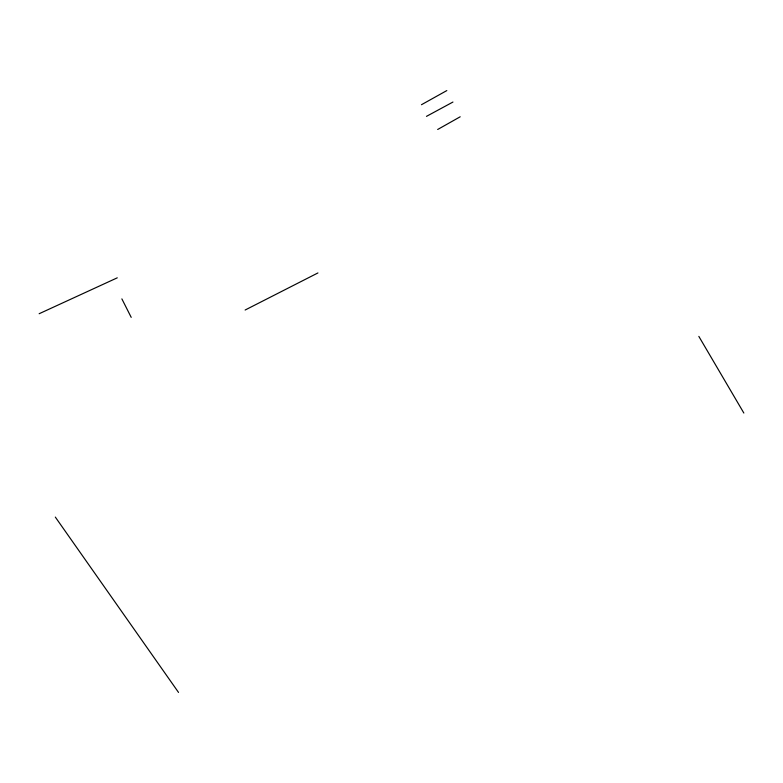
<?xml version="1.0" encoding="UTF-8"?>
<svg xmlns="http://www.w3.org/2000/svg" width="783" height="783" viewBox="0 0 783 783"><rect width="100%" height="100%" fill="white"/><g stroke="black" fill="none" stroke-linecap="round" stroke-linejoin="round"><path stroke-width="1.17" d="M437.668 129.489L460.198 116.784M421.469 104.716L446.819 90.583M426.471 116.364L452.946 102.044M245.128 310.029L317.937 272.934M39.15 313.729L117.264 277.828M55.319 517.083L178.524 692.417M698.837 336.387L743.85 413.042M121.874 298.881L131.211 317.36"/></g></svg>
